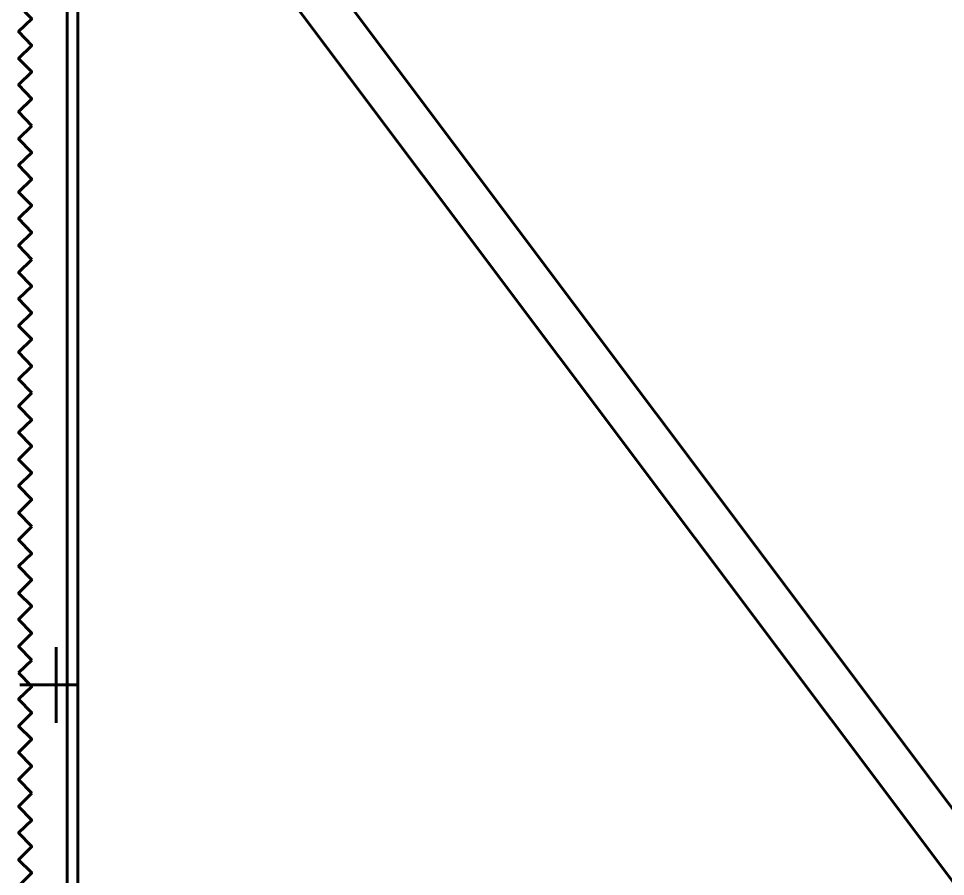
# Model space of a CAD drawing. Header units: millimetres. Extents: x 339888 to 1025294, y -263818 to -40540.
# Drawn here: x 670161 to 676159, y -61319 to -55769 of the extents above; entities that cross this region are included whole.
import ezdxf

# ---------------------------------------------------------------- set-up
doc = ezdxf.new("R2010")
doc.units = ezdxf.units.MM
doc.layers.get('0').update_dxf_attribs({"lineweight": 15})

msp = doc.modelspace()

# ---------------------------------------------------------------- linework, layer by layer
at = {"color": 1, "lineweight": 60}
for p, q in [((670544.61864, -53335.29132), (683243.01609, -70263.6481)), ((682897.97412, -70263.6481), (670544.61864, -53809.6641)), ((670404.04596, -59835.71215), (670404.04596, -60325.58659)), ((670246.43419, -59920.9077), (670161.23864, -60001.84346)), ((670544.61864, -60078.51952), (670169.75818, -60078.51952))]:
    msp.add_line(p, q, dxfattribs=at)
msp.add_lwpolyline([(670544.61864, -70263.6481), (670476.46217, -70263.6481), (670476.46217, -51733.61487), (670544.61864, -51733.61487)], close=True, dxfattribs=at)
for points in [[(670246.43419, -56461.96814), (670161.23864, -56372.51279), (670246.43419, -56287.31723), (670161.23864, -56197.86188), (670246.43419, -56112.66633), (670161.23864, -56027.47077), (670246.43419, -55942.27522), (670161.23864, -55852.81991), (670246.43419, -55771.68126), (670161.23864, -55682.4288), (670246.43419, -55597.23324)], [(670246.43419, -57326.70303), (670161.23864, -57237.24768), (670246.43419, -57152.05212), (670161.23864, -57062.59677), (670246.43419, -56977.40122), (670161.23864, -56892.20566), (670246.43419, -56807.01011), (670161.23864, -56717.5548), (670246.43419, -56636.41615), (670161.23864, -56547.16369), (670246.43419, -56461.96814)], [(670246.43419, -58191.43792), (670161.23864, -58101.98257), (670246.43419, -58016.78702), (670161.23864, -57927.33167), (670246.43419, -57842.13611), (670161.23864, -57756.94056), (670246.43419, -57671.745), (670161.23864, -57582.28969), (670246.43419, -57501.15105), (670161.23864, -57411.89858), (670246.43419, -57326.70303)], [(670246.43419, -59056.17281), (670161.23864, -58966.71746), (670246.43419, -58881.52191), (670161.23864, -58792.06656), (670246.43419, -58706.871), (670161.23864, -58621.67545), (670246.43419, -58536.47989), (670161.23864, -58447.02459), (670246.43419, -58365.88594), (670161.23864, -58276.63348), (670246.43419, -58191.43792)], [(670246.43419, -59920.9077), (670161.23864, -59831.45235), (670246.43419, -59746.2568), (670161.23864, -59656.80145), (670246.43419, -59571.60589), (670161.23864, -59486.41034), (670246.43419, -59401.21478), (670161.23864, -59311.75948), (670246.43419, -59230.62083), (670161.23864, -59141.36837), (670246.43419, -59056.17281)], [(670246.43419, -60781.3828), (670161.23864, -60691.92745), (670246.43419, -60606.7319), (670161.23864, -60517.27655), (670246.43419, -60432.08099), (670161.23864, -60346.88544), (670246.43419, -60261.68988), (670161.23864, -60172.23457), (670246.43419, -60091.09593), (670161.23864, -60001.84346)], [(670246.43419, -61646.11769), (670161.23864, -61556.66234), (670246.43419, -61471.46679), (670161.23864, -61382.01144), (670246.43419, -61296.81588), (670161.23864, -61211.62033), (670246.43419, -61126.42477), (670161.23864, -61036.96947), (670246.43419, -60955.83082), (670161.23864, -60866.57836), (670246.43419, -60781.3828)]]:
    msp.add_lwpolyline(points, dxfattribs=at)

doc.saveas('drawing.dxf')
